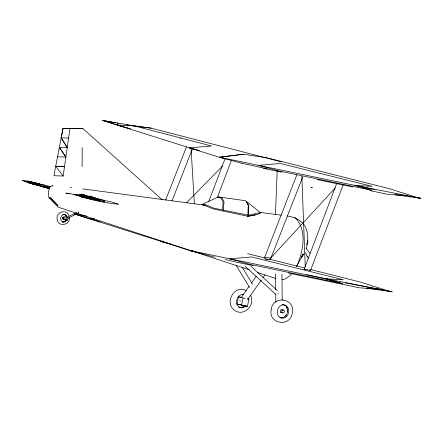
<?xml version="1.0" encoding="UTF-8"?>
<svg xmlns="http://www.w3.org/2000/svg" width="443" height="443" viewBox="0 0 443 443"><rect width="100%" height="100%" fill="white"/><g stroke="black" fill="none" stroke-linecap="round" stroke-linejoin="round"><path stroke-width="0.66" d="M82.171 147.641L82.149 166.657M203.016 204.766L212.956 208.852L247.853 216.273L248.218 205.009L245.605 200.729L218.51 196.952L217.435 197.794M275.43 214.733L277.202 170.682M69.313 217.375C70.642 225.548 57.291 227.353 57.081 218.908C55.912 211.771 66.937 208.681 69.036 215.769M78.378 211.904L78.583 212.917L78.721 212.474M223.217 211.034L224.036 201.626L221.677 197.55L218.51 196.952M61.189 137.851L63.044 128.204L53.913 175.716L63.139 176.037L69.955 128.542L82.957 128.636L162.31 199.859M57.551 156.783L65.869 157.038L59.368 147.325L67.231 147.536L61.189 137.851L68.593 138.039M49.633 188.48L22.255 180.362L28.258 181.143L50.58 186.664L43.209 186.514L49.455 188.801L27.948 182.654L28.258 181.143L36.631 183.081M33.17 183.878L27.948 182.654L28.119 181.121M97.222 199.378L104.111 201.98L104.426 200.463L82.509 194.704L73.267 194.327C87.913 198.968 103.119 202.9 118.458 204.206L111.553 201.969L104.432 200.463L97.222 199.378L68.477 193.314L66.007 193.159M247.643 298.776L248.938 299.108L247.415 306.373L236.988 304.097L238.511 296.827L241.784 297.452M241.524 305.249L243.041 297.978L238.511 296.827M104.111 201.98L104.26 200.441M306.202 248.661C308.5 240.649 308.826 231.163 303.643 224.175M51.781 186.52L52.091 185.18L53.027 186.138M49.162 188.912L48.293 192.389L48.414 196.664M208.647 201.72L225.177 158.417M217.231 197.65L231.539 160.161M343.126 184.969L310.565 270.291L304.147 269.272L336.763 183.225M165.549 200.219L186.42 146.971M172.089 200.673L192.456 148.704M302.807 176.751L270.872 258.225L264.726 257.195L296.771 175.013M63.022 218.659L63.975 216.572L66.6 217.236L68.311 218.166L67.358 220.254L64.728 219.59L63.022 218.659L65.647 219.329L67.358 220.254M65.647 219.329L66.6 217.236M296.522 266.559L303.184 254.011L301.39 256.774M301.362 257.959L304.108 253.728M241.164 297.63L249.099 286.344M251.474 282.961L256.237 276.194M247.831 299.263L261.32 280.081M262.904 277.827L264.886 275.009M303.959 269.194L305.343 269.272M291.599 273.791L289.772 275.823L285.336 278.957L282.18 279.683M270.507 258.236L335.273 187.954M217.38 197.644L217.657 197.345L220.869 197.971L223.1 201.836L222.541 209.893L213.936 208.21L206.97 205.198L202.794 204.134L217.657 197.345M186.763 202.512L222.563 165.992M306.849 244.259L307.863 241.872L307.165 240.106L307.791 241.075L307.83 242.16L306.689 244.348M278.071 293.609L278.431 293.26M296.528 265.623L297.513 264.798C303.106 250.467 307.492 229.596 294.983 217.663L287.396 215.979M66.505 217.596L76.672 212.524M67.857 218.277L78.621 212.906M264.587 257.134L264.958 257.117M247.853 216.273L255.378 214.899L260.921 213.089L259.659 212.767M260.329 212.612L248.523 215.204L248.728 205.713L246.269 201.266L260.329 212.612L259.598 212.175M247.82 216.262L255.378 214.899M241.579 163.179L219.102 157.232L243.19 154.219L266.265 157.664L389.02 188.591L418.447 197.905L420.85 198.32L395.09 194.726L407.366 195.74L387.824 194.327L370.187 190.64M190.961 250.328L189.621 250.5L213.183 256.719M219.124 157.243L243.417 154.28M190.728 250.782L192.755 250.533M90.826 199.162L82.841 196.343L91.275 197.008L87.636 197.356L95.256 200.103M91.275 197.008L87.631 197.356L95.66 198.159L92.426 198.364L99.681 201.039L92.426 198.364L95.66 198.159M162.653 241.147L160.46 241.33L165.654 242.725M80.377 128.636L77.204 128.636M48.437 188.048L49.721 188.048M49.455 188.801L43.198 186.514L50.58 186.664M82.957 128.636L63.006 128.398L69.789 128.531M55.735 166.252L64.501 166.54L55.729 166.247L63.139 176.037M83.721 215.73L73.926 213.897L88.384 218.432L94.575 218.77M306.838 274.854L326.17 278.857L343.369 279.793L251.69 256.957L229.507 258.817L250.145 264.405L342.555 283.631L326.17 278.857L190.867 250.699M65.99 193.176L69.789 193.702M86.894 195.856L78.057 195.335L86.402 198.226M33.84 182.522L27.494 181.896L33.48 184.249L27.499 181.901L39.421 183.9L32.727 183.435L39.012 185.844L32.732 183.435L44.998 185.285L37.965 184.975L44.549 187.433M263.751 168.379L267.051 168.766M241.313 163.107L266.68 168.766M43.204 186.514L50.026 187.317M92.426 198.364L100.046 199.311M126.803 124.937L128.16 125.12M129.517 125.297L151.235 128.16L281.587 161.905M151.235 128.16L134.312 125.917L103.036 120.513M70.459 187.251L71.827 187.428M82.763 188.879L204.422 205.12M259.299 212.258L281.227 215.165M265.794 258.845C260.766 258.363 274.45 260.705 268.934 259.388M345.468 282.861L392.121 291.776L366.361 288.183L378.638 289.196L359.096 287.778L288.554 273.049M81.446 194.078L82.747 194.294M266.542 258.956L267.351 259.094M342.555 283.631L326.142 278.852L392.121 291.776M74.308 213.963L86.546 216.079M115.701 122.894L102.654 120.446L218.288 156.911M116.963 123.176L118.303 123.392M219.102 157.232L223.787 158.134M420.85 198.32L354.898 185.401L372.098 186.342L280.419 163.5L258.241 165.366L278.88 170.954L371.284 190.18M195.031 251.53L189.621 250.5L194.804 251.558M243.041 297.978L245.007 298.355M247.626 298.853L248.938 299.108M236.988 304.097L242.886 305.227M247.892 215.088L223.3 210.104M354.898 185.401L219.595 157.243M326.17 278.857L329.98 279.649M264.039 168.462L282.008 172.222M317.282 179.592L352.556 186.957M236.296 262.134L253.28 265.678M81.457 197.296L82.736 197.589M309.38 269.97L310.565 270.291M213.842 256.874L215.165 257.184M225.033 259.476L235.643 261.996M83.395 194.405L84.619 194.71M247.582 253.645L264.427 257.887M270.252 259.36L304.585 268.009M311.064 269.637L360.292 282.041L389.718 291.361M201.703 204.633L205.967 205.713M243.534 305.388L247.415 306.373M241.407 154.186L242.742 154.535M198.935 150.487L189.189 147.879L211.549 145.996L134.312 125.917L117.14 124.987L102.693 120.407M166.956 243.074L168.905 243.595M189.366 147.862L196.016 149.662M197.345 150.022L199.344 150.565M160.637 241.319L170.61 244.021M89.503 195.944L92.554 196.786M270.402 258.064L270.872 258.225M371.295 190.18L354.871 185.395L374.219 189.454M130.242 128.802L117.14 124.987L130.231 128.797M73.964 213.864L100.201 221.877M22.25 180.356L27.948 182.654M88.412 218.443L189.56 250.361M246.319 290.68C235.117 284.234 224.623 301.362 233.5 309.53C242.88 317.792 255.722 305.858 250.633 295.403M249.237 269.781L58.149 207.191L48.719 197.334M257.771 272.578L275.502 278.387M282.507 309.79L281.831 309.657A1.573 1.329 -75.7 0 0 281.205 312.636L281.881 312.764A1.573 1.329 -75.7 0 0 282.551 312.476M281 312.586L281.056 312.603A1.573 1.329 -75.7 0 1 280.718 312.37M37.528 183.43L38.059 183.635M294.983 217.663L299.833 220.708L302.713 223.111M250.954 266.37L277.318 290.508M245.272 266.431L275.696 294.279M306.03 248.18L310.106 253.324M59.373 147.314L65.869 157.038M61.189 137.862L67.231 147.536M242.537 267.749L252.576 284.284M236.158 265.374L249.426 287.225M307.298 256.934L305.554 252.421M307.464 256.519L308.156 258.263M180.655 137.961L180.833 138.493M191.033 147.99L194.35 203.669M301.838 176.275L305.244 266.514M281.942 274.012L282.219 300.265M275.529 273.89L275.696 289.777M275.74 293.925L275.828 302.215M281.992 304.54A6.739 5.693 -75.7 0 1 287.501 311.994A6.739 5.693 -75.7 0 1 279.76 317.609M284.644 305.188A6.739 5.693 -75.7 0 1 285.453 305.803M286.444 307.021A6.739 5.693 -75.7 0 1 287.108 308.516M287.396 310.194A6.739 5.693 -75.7 0 1 287.374 311.357M285.973 315.15A6.739 5.693 -75.7 0 1 285.248 316.025M283.011 317.504A6.739 5.693 -75.7 0 1 280.519 317.797M280.951 309.895A1.573 1.329 -75.7 0 1 281.277 309.701M282.789 310A1.573 1.329 -75.7 0 1 283.005 310.299M62.928 214.351A3.849 3.245 -75.7 0 1 66.251 216.616M66.085 219.534A3.849 3.245 -75.7 0 1 62.491 221.91M66.871 219.734A3.849 3.245 -75.7 0 1 61.549 221.173A3.849 3.245 -75.7 0 1 62.607 214.966A3.849 3.245 -75.7 0 1 67.209 217.773M64.324 219.047A0.897 0.759 -75.7 0 1 63.183 218.183L63.371 217.762A0.897 0.759 -75.7 0 1 64.108 217.447M63.914 217.635A0.897 0.759 -75.7 0 0 62.701 217.591L62.513 218.011A0.897 0.759 -75.7 0 0 63.654 218.875M63.044 214.379A3.849 3.245 -75.7 0 1 66.372 216.649M66.201 219.567A3.849 3.245 -75.7 0 1 62.607 221.943M63.875 217.806A0.897 0.759 -75.7 0 0 62.585 217.563L62.391 217.984A0.897 0.759 -75.7 0 0 63.537 218.848M242.698 306.927A6.739 5.693 -75.7 0 1 240.217 307.47M245.428 306.384A6.739 5.693 -75.7 0 1 236.584 302.962A6.739 5.693 -75.7 0 1 243.368 294.506M245.034 305.288A6.739 5.693 -75.7 0 1 238.506 307.054M242.681 294.302A6.739 5.693 -75.7 0 1 243.617 294.639M240.377 301.046A3.212 1.296 35.1 0 1 239.813 300.016M271.205 309.602C268.026 324.243 290.758 327.56 292.302 312.769C295.475 298.128 272.744 294.811 271.205 309.602M82.509 194.704L78.057 195.335L82.509 194.704M283.354 309.967L283.005 309.956A1.573 1.329 -75.7 0 0 282.379 312.935L283.055 313.063A1.573 1.329 -75.7 0 0 283.681 310.083L283.354 309.967M311.202 187.467L311.086 187.439A19.763 0.537 11.8 0 1 312.343 187.743L311.202 187.467M50.602 198.049L49.051 197.656A20.932 8.151 56 0 1 50.602 198.049L57.994 205.696L50.602 198.049M286.222 316.756A6.739 5.693 -75.7 0 0 285.585 305.305A6.739 5.693 -75.7 0 0 277.279 312.476A6.739 5.693 -75.7 0 0 286.222 316.756"/></g></svg>
